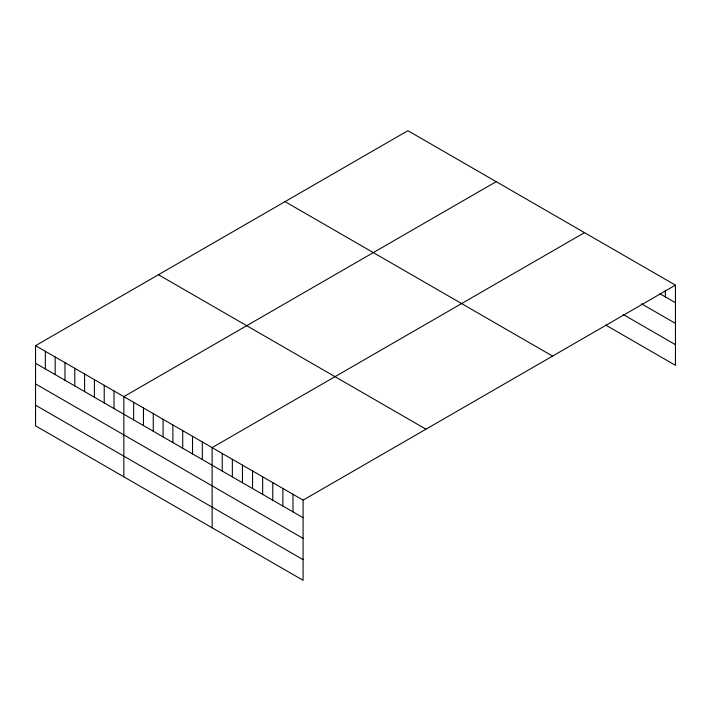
<?xml version="1.0" encoding="UTF-8"?>
<svg xmlns="http://www.w3.org/2000/svg" width="711" height="711" viewBox="0 0 711 711"><rect width="100%" height="100%" fill="white"/><g stroke="black" fill="none" stroke-linecap="round" stroke-linejoin="round"><path stroke-width="1.07" d="M35.55 345.67L303.09 500.135L303.09 580.309L35.55 425.845L35.55 345.67L407.91 130.691L675.45 285.155L675.45 365.33L605.621 325.016M496.198 181.661L123.838 396.64L123.838 476.823M584.486 232.639L212.127 447.61L212.127 527.793M303.09 500.135L675.45 285.155M659.826 293.723L675.45 302.744M641.455 303.775L675.45 323.398M623.076 314.44L675.45 344.675M285.031 201.631L552.571 356.095M158.429 274.722L425.969 429.186M35.55 363.259L303.09 517.724M35.55 383.913L303.09 538.378M35.55 405.19L303.09 559.655M665.345 290.31L665.345 296.905M292.985 494.296L292.985 511.884M282.88 488.457L282.88 506.054M272.775 482.627L272.775 500.215M262.661 476.788L262.661 494.385M252.556 470.958L252.556 488.546M242.451 465.118L242.451 482.707M232.346 459.279L232.346 476.877M222.232 453.449L222.232 471.038M202.315 441.949L202.315 459.537M192.512 436.287L192.512 453.876M182.7 430.626L182.7 448.214M172.889 424.956L172.889 442.553M163.077 419.294L163.077 436.883M153.265 413.633L153.265 431.221M143.462 407.963L143.462 425.56M133.65 402.302L133.65 419.899M114.027 390.979L114.027 408.567M104.224 385.309L104.224 402.906M94.412 379.647L94.412 397.236M84.6 373.986L84.6 391.574M74.788 368.325L74.788 385.913M64.977 362.654L64.977 380.252M55.174 356.993L55.174 374.581M45.362 351.332L45.362 368.92"/></g></svg>
